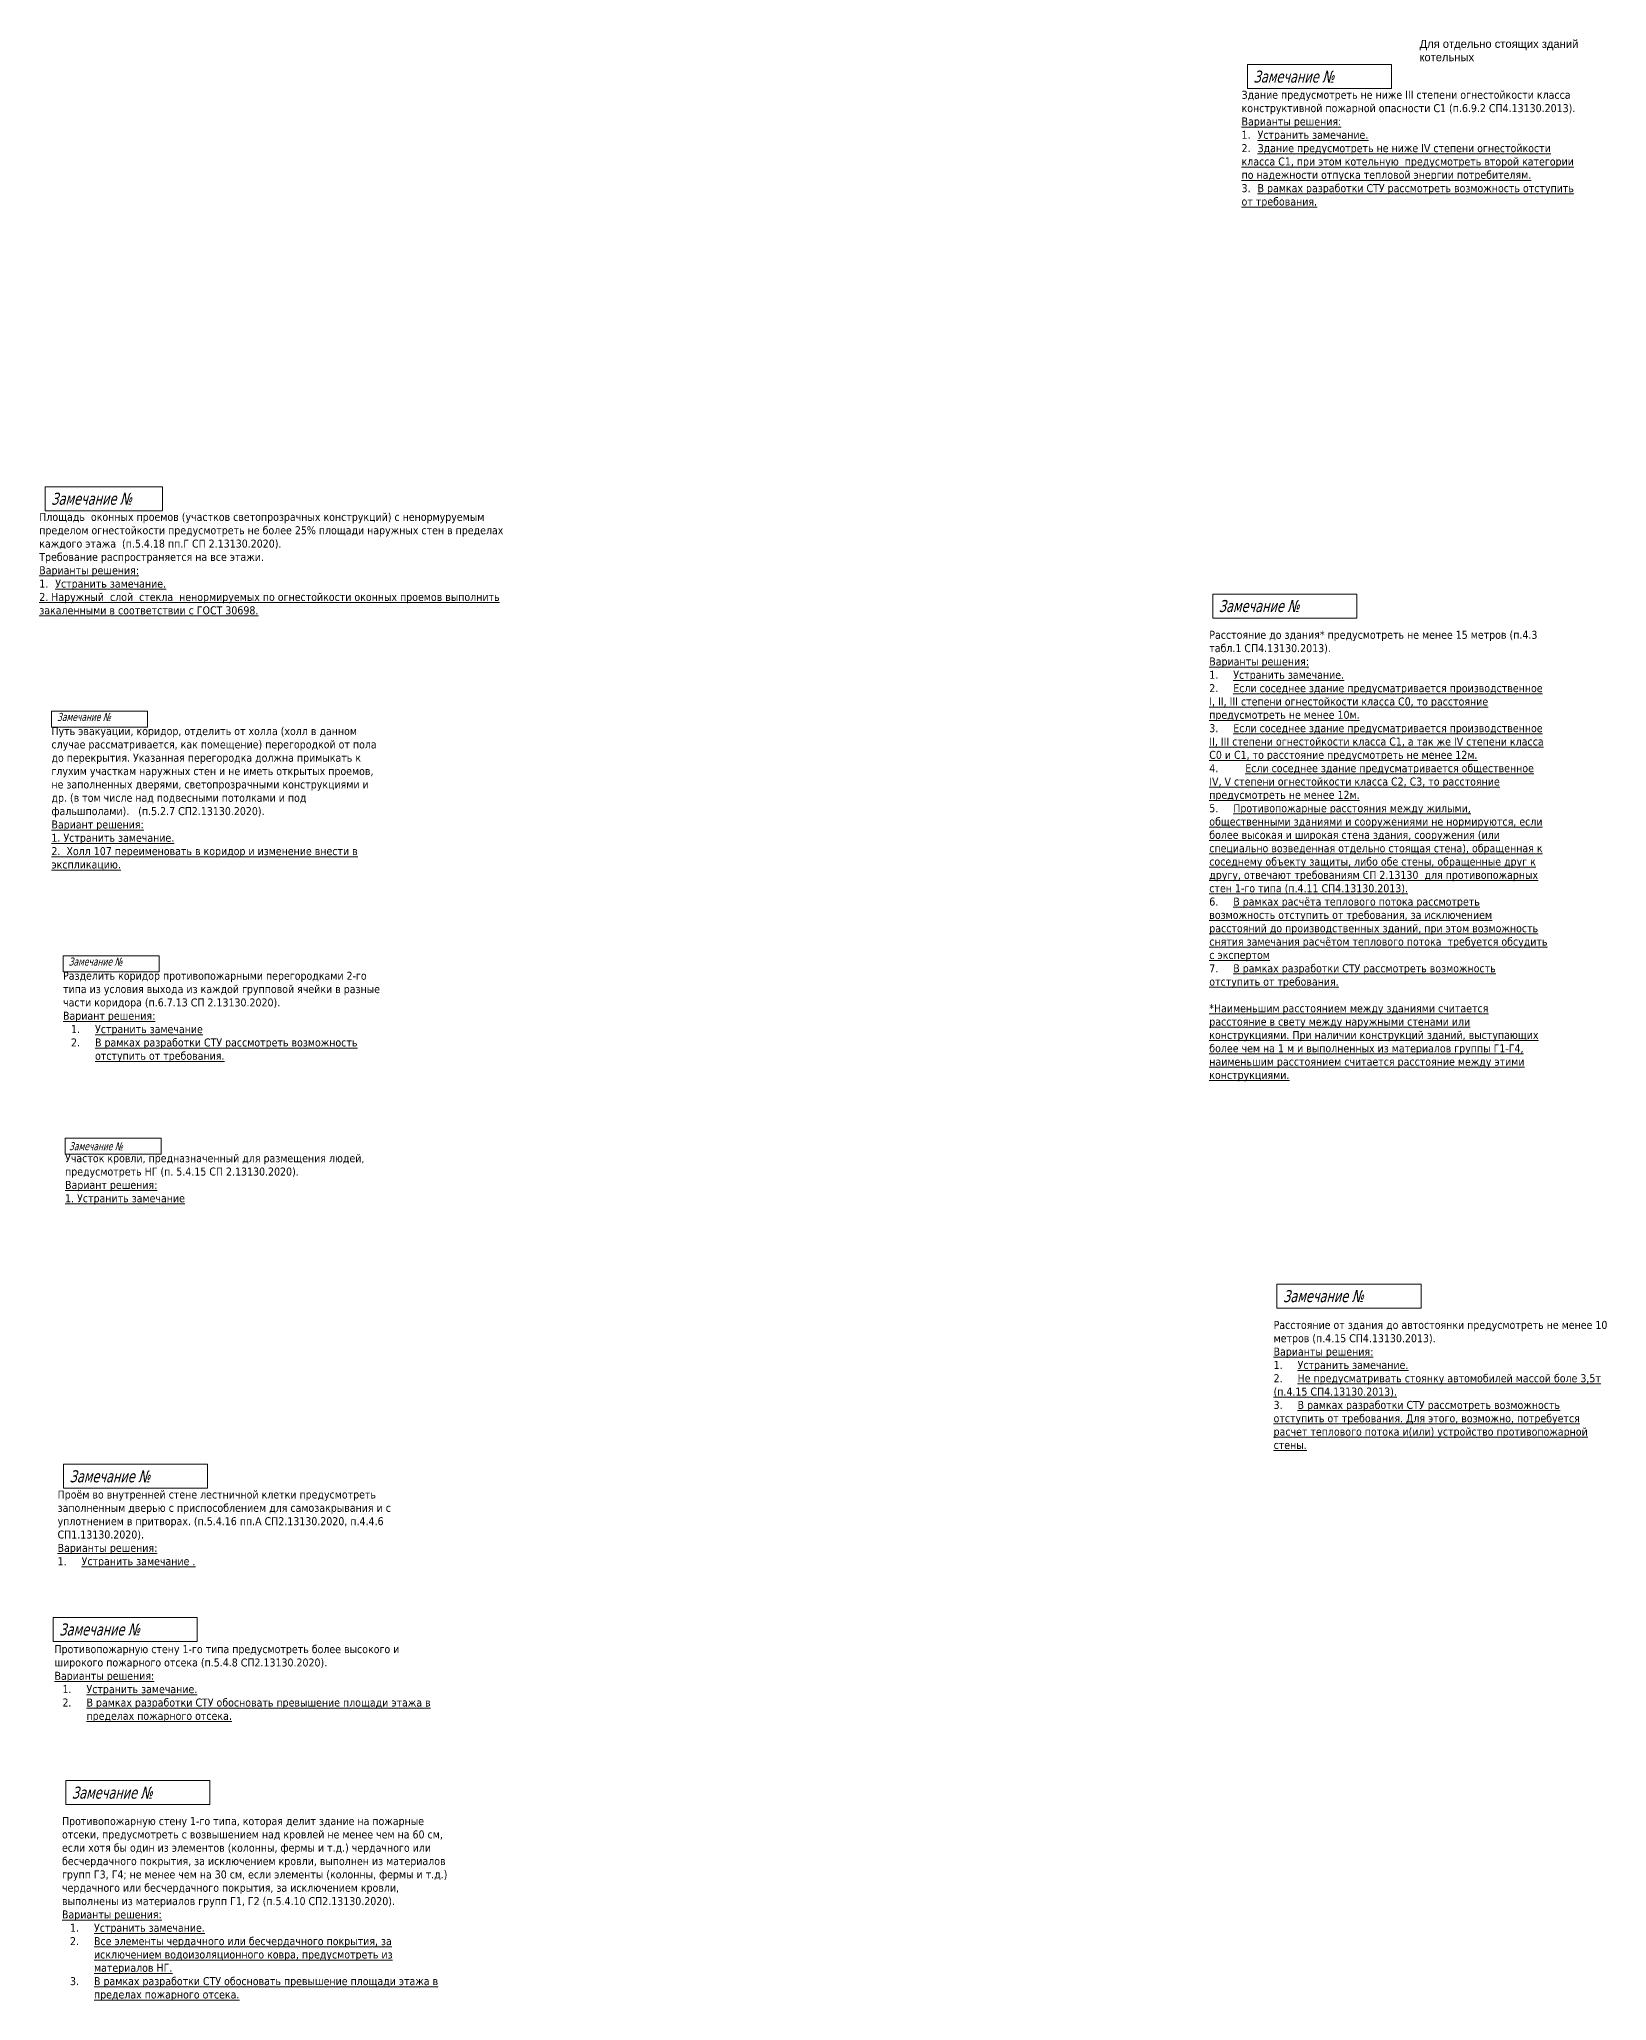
# Model space of a CAD drawing. Header units: millimetres. Extents: x -204396 to 1997851, y -2958255 to 237418.
# Drawn here: x 237880 to 355423, y -368821 to -221736 of the extents above; entities that cross this region are included whole.
import ezdxf

# ---------------------------------------------------------------- set-up
doc = ezdxf.new("R2010")
doc.units = ezdxf.units.MM
doc.layers.add('экспертиза', color=1, linetype='Continuous', lineweight=0)
doc.styles.get("Standard").update_dxf_attribs({"font": 'arial.ttf'})
doc.styles.add('ЭКСПЕРТИЗА', font='tahoma.ttf')

msp = doc.modelspace()

# ---------------------------------------------------------------- linework, layer by layer
at = {"layer": 'экспертиза', "lineweight": 0}
for points in [[(328483, -223638), (339283, -223638), (339283, -225438), (328483, -225438), (328483, -223638)], [(325873, -263336), (336673, -263336), (336673, -265136), (325873, -265136), (325873, -263336)], [(330695, -315084), (341495, -315084), (341495, -316884), (330695, -316884), (330695, -315084)], [(239703, -328595), (250503, -328595), (250503, -330395), (239703, -330395), (239703, -328595)], [(238932, -340079), (249732, -340079), (249732, -341879), (238932, -341879), (238932, -340079)]]:
    msp.add_lwpolyline(points, dxfattribs=at)
at = {"layer": 'экспертиза', "color": 4, "lineweight": 0}
for points in [[(238328, -255291), (247133, -255303), (247133, -257103), (238328, -257091), (238328, -255291)], [(239875, -352315), (250675, -352315), (250675, -354115), (239875, -354115), (239875, -352315)]]:
    msp.add_lwpolyline(points, dxfattribs=at)
at = {"layer": 'экспертиза'}
for points in [[(238797, -272114), (245997, -272114), (245997, -273314), (238797, -273314), (238797, -272114)], [(239665, -290460), (246865, -290460), (246865, -291660), (239665, -291660), (239665, -290460)]]:
    msp.add_lwpolyline(points, dxfattribs=at)
at = {"layer": 'экспертиза', "color": 4}
msp.add_lwpolyline([(239819, -304142), (247019, -304142), (247019, -305342), (239819, -305342), (239819, -304142)], dxfattribs=at)

# ---------------------------------------------------------------- texts
at = {"layer": 'экспертиза', "lineweight": 0, "style": 'ЭКСПЕРТИЗА', "oblique": 14.99998, "width": 0.8}
for p in [(328933, -224988), (326323, -264686), (331145, -316434), (240153, -329945), (239382, -341429)]:
    msp.add_text('Замечание №', height=900, dxfattribs=at).set_placement(p)
at = {"layer": 'экспертиза', "color": 4, "lineweight": 0, "style": 'ЭКСПЕРТИЗА', "oblique": 14.99998, "width": 0.8}
for p in [(238778, -256641), (240325, -353665)]:
    msp.add_text('Замечание №', height=900, dxfattribs=at).set_placement(p)
at = {"layer": 'экспертиза', "style": 'ЭКСПЕРТИЗА', "oblique": 14.99998, "width": 0.8}
for p in [(239219, -272853), (240087, -291198)]:
    msp.add_text('Замечание № ', height=600, dxfattribs=at).set_placement(p)
at = {"layer": 'экспертиза', "color": 4, "style": 'ЭКСПЕРТИЗА', "oblique": 14.99998, "width": 0.8}
msp.add_text('Замечание № ', height=600, dxfattribs=at).set_placement((240119, -305042))
at = {"layer": 'экспертиза', "color": 2, "insert": (341384, -221783), "char_height": 600, "width": 14933.92, "attachment_point": 1}
msp.add_mtext('Для отдельно стоящих зданий котельных', dxfattribs=at)
at = {"layer": 'экспертиза', "lineweight": 0, "ltscale": 100, "char_height": 600, "attachment_point": 1, "style": 'ЭКСПЕРТИЗА'}
for s, insert, width in [('\\pt1200;Здание предусмотреть не ниже III степени огнестойкости класса конструктивной пожарной опасности С1 (п.6.9.2 СП4.13130.2013).{\\L\\C6;\\PВарианты решения:\\P\\l1.^I\\LУстранить замечание.\\P\\l2.^I\\LЗдание предусмотреть не ниже IV степени огнестойкости класса С1, при этом котельную  предусмотреть второй категории по надежности отпуска тепловой энергии потребителям.\\P\\l3.^I\\LВ рамках разработки СТУ рассмотреть возможность отступить от требования.}', (328037, -225602), 25338.67), ('\\pt1200;Расстояние до здания* предусмотреть не менее 15 метров (п.4.3 табл.1 СП4.13130.2013).{\\L\\C6;\\PВарианты решения:\\P\\pt1800;\\l1.^I\\LУстранить замечание.\\P\\l2.^I\\LЕсли соседнее здание предусматривается производственное I, II, III степени огнестойкости класса С0, то расстояние предусмотреть не менее 10м.\\P\\l3.^I\\LЕсли соседнее здание предусматривается производственное II, III степени огнестойкости класса С1, а так же IV степени класса С0 и С1, то расстояние предусмотреть не менее 12м.\\P\\l4.^I\\L    Если соседнее здание предусматривается общественное IV, V степени огнестойкости класса С2, C3, то расстояние предусмотреть не менее 12м.\\P\\l5.^I\\LПротивопожарные расстояния между жилыми, общественными зданиями и сооружениями не нормируются, если более высокая и широкая стена здания, сооружения (или специально возведенная отдельно стоящая стена), обращенная к соседнему объекту защиты, либо обе стены, обращенные друг к другу, отвечают требованиям СП 2.13130  для противопожарных стен 1-го типа (п.4.11 СП4.13130.2013).\\P\\l6.^I\\LВ рамках расчёта теплового потока рассмотреть возможность отступить от требования, за исключением расстояний до производственных зданий, при этом возможность снятия замечания расчётом теплового потока  требуется обсудить с экспертом  \\P\\l7.^I\\LВ рамках разработки СТУ рассмотреть возможность отступить от требования.\\P\\pt1200;\\P\\ptz;*Наименьшим расстоянием между зданиями считается расстояние в свету между наружными стенами или конструкциями. При наличии конструкций зданий, выступающих более чем на 1 м и выполненных из материалов группы Г1-Г4, наименьшим расстоянием считается расстояние между этими конструкциями.}', (325617, -266094), 25338.67), ('\\pt4800;Путь эвакуации, коридор, отделить от холла (холл в данном случае рассматривается, как помещение) перегородкой от пола до перекрытия. Указанная перегородка должна примыкать к глухим участкам наружных стен и не иметь открытых проемов, не заполненных дверями, светопрозрачными конструкциями и др. (в том числе над подвесными потолками и под фальшполами).   (п.5.2.7 СП2.13130.2020).\\P{\\L\\C6;Вариант решения:\\P1. Устранить замечание.\\P2.  Холл 107 переименовать в коридор и изменение внести в экспликацию.}', (238797, -273314), 24465.46), ('\\pt4800;Разделить коридор противопожарными перегородками 2-го типа из условия выхода из каждой групповой ячейки в разные части коридора (п.6.7.13 СП 2.13130.2020).{\\L\\C6;\\PВариант решения:\\P\\pi-1800,l2400,t2400,16800;\\l1.^I\\LУстранить замечание\\P\\l2.^I\\LВ рамках разработки СТУ рассмотреть возможность отступить от требования. }', (239665, -291660), 24465.46), ('Расстояние от здания до автостоянки предусмотреть не менее{\\C1; 10 }метров (п.4.15 СП4.13130.2013).\\P{\\L\\C6;Варианты решения:\\P\\pt1800;\\l1.^I\\LУстранить замечание.\\P\\l2.^I\\LНе предусматривать стоянку автомобилей массой боле 3,5т (п.4.15 СП4.13130.2013).\\P\\l3.^I\\LВ рамках разработки СТУ рассмотреть возможность отступить от требования. Для этого, возможно, потребуется расчет теплового потока и(или) устройство противопожарной стены.}', (330439, -317841), 25338.67), ('Проём во внутренней стене лестничной клетки предусмотреть заполненным дверью с приспособлением для самозакрывания и с уплотнением в притворах. (п.5.4.16 пп.А СП2.13130.2020, п.4.4.6 СП1.13130.2020).\\P\\pt1200;{\\L\\C6;Варианты решения:\\P\\pt1800;\\l1.^I\\LУстранить замечание .}', (239257, -330559), 25338.67)]:
    msp.add_mtext(s, dxfattribs=dict(at, insert=insert, width=width))
at = {"layer": 'экспертиза', "color": 4, "lineweight": 0, "ltscale": 100, "char_height": 600, "attachment_point": 1, "style": 'ЭКСПЕРТИЗА'}
for s, insert, width in [('\\pt1200;Площадь  оконных проемов (участков светопрозрачных конструкций) с ненормуруемым пределом огнестойкости предусмотреть не более 25% площади наружных стен в пределах каждого этажа  (п.5.4.18 пп.Г СП 2.13130.2020).\\PТребование распространяется на все этажи.\\P{\\L\\C6;Варианты решения:\\P\\l1.^I\\LУстранить замечание.\\P2. Наружный  слой  стекла  ненормируемых по огнестойкости оконных проемов выполнить закаленными в соответствии с ГОСТ 30698.}', (237882, -257255), 35197.83), ('\\pt4800;Участок кровли, предназначенный для размещения людей, предусмотреть НГ (п. 5.4.15 СП 2.13130.2020).{\\L\\C6;\\PВариант решения:\\P1. Устранить замечание}', (239819, -305342), 24465.46)]:
    msp.add_mtext(s, dxfattribs=dict(at, insert=insert, width=width))
at = {"layer": 'экспертиза', "lineweight": 0, "insert": (239024, -342155), "char_height": 600, "width": 28948.38, "attachment_point": 1, "style": 'ЭКСПЕРТИЗА'}
msp.add_mtext('Противопожарную стену 1-го типа предусмотреть более высокого и широкого пожарного отсека (п.5.4.8 СП2.13130.2020).\\P{\\L\\C6;Варианты решения:\\P\\pi-1800,l2400,t2400;\\l1.^I\\LУстранить замечание.\\P\\l2.^I\\LВ рамках разработки СТУ обосновать превышение площади этажа в пределах пожарного отсека. }', dxfattribs=at)
at = {"layer": 'экспертиза', "color": 4, "lineweight": 0, "insert": (239588, -355047), "char_height": 600, "width": 28948.38, "attachment_point": 1, "style": 'ЭКСПЕРТИЗА'}
msp.add_mtext('Противопожарную стену 1-го типа, которая делит здание на пожарные отсеки, предусмотреть с возвышением над кровлей не менее чем на 60 см, если хотя бы один из элементов (колонны, фермы и т.д.) чердачного или бесчердачного покрытия, за исключением кровли, выполнен из материалов групп Г3, Г4; не менее чем на 30\\~см, если элементы (колонны, фермы и т.д.) чердачного или бесчердачного покрытия, за исключением кровли, выполнены из материалов групп Г1, Г2 (п.5.4.10 СП2.13130.2020).\\P{\\L\\C6;Варианты решения:\\P\\pi-1800,l2400,t2400;\\l1.^I\\LУстранить замечание.\\P\\l2.^I\\LВсе элементы чердачного или бесчердачного покрытия, за исключением водоизоляционного ковра, предусмотреть из материалов НГ.\\P\\l3.^I\\LВ рамках разработки СТУ обосновать превышение площади этажа в пределах пожарного отсека. }', dxfattribs=at)

doc.saveas('drawing.dxf')
